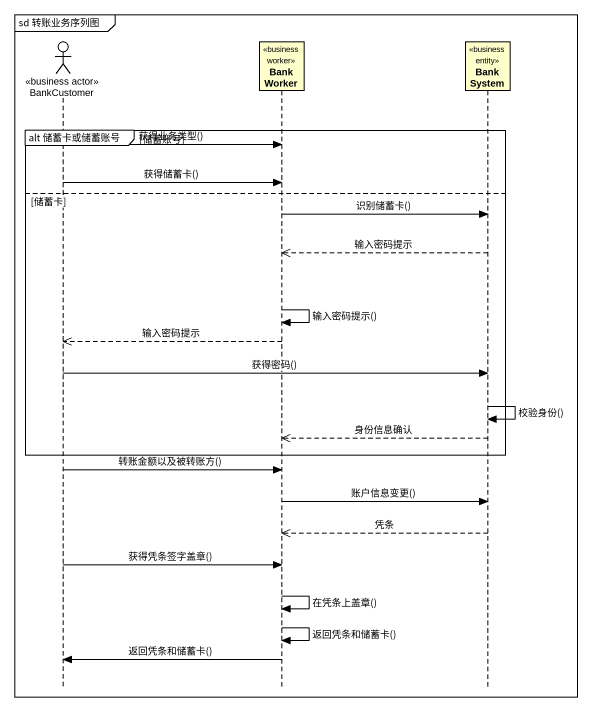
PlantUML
@startuml
mainframe sd 转账业务序列图
hide footbox
actor BankCustomer <<business actor>>
participant BankWorker <<business worker>>
participant BankSystem <<business entity>>

group alt 储蓄卡或储蓄账号 [储蓄账号]
  BankCustomer -> BankWorker : 获得业务类型()
  BankCustomer -> BankWorker : 获得储蓄卡()
else 储蓄卡
  BankWorker -> BankSystem : 识别储蓄卡()
  BankSystem -->> BankWorker : 输入密码提示
  BankWorker -> BankWorker : 输入密码提示()
  BankWorker -->> BankCustomer : 输入密码提示
  BankCustomer -> BankSystem : 获得密码()
  BankSystem -> BankSystem : 校验身份()
  BankSystem -->> BankWorker : 身份信息确认
end
BankCustomer -> BankWorker : 转账金额以及被转账方()
BankWorker -> BankSystem : 账户信息变更()
BankSystem -->> BankWorker : 凭条
BankCustomer -> BankWorker : 获得凭条签字盖章()
BankWorker -> BankWorker : 在凭条上盖章()
BankWorker -> BankWorker : 返回凭条和储蓄卡()
BankWorker -> BankCustomer : 返回凭条和储蓄卡()
@enduml
